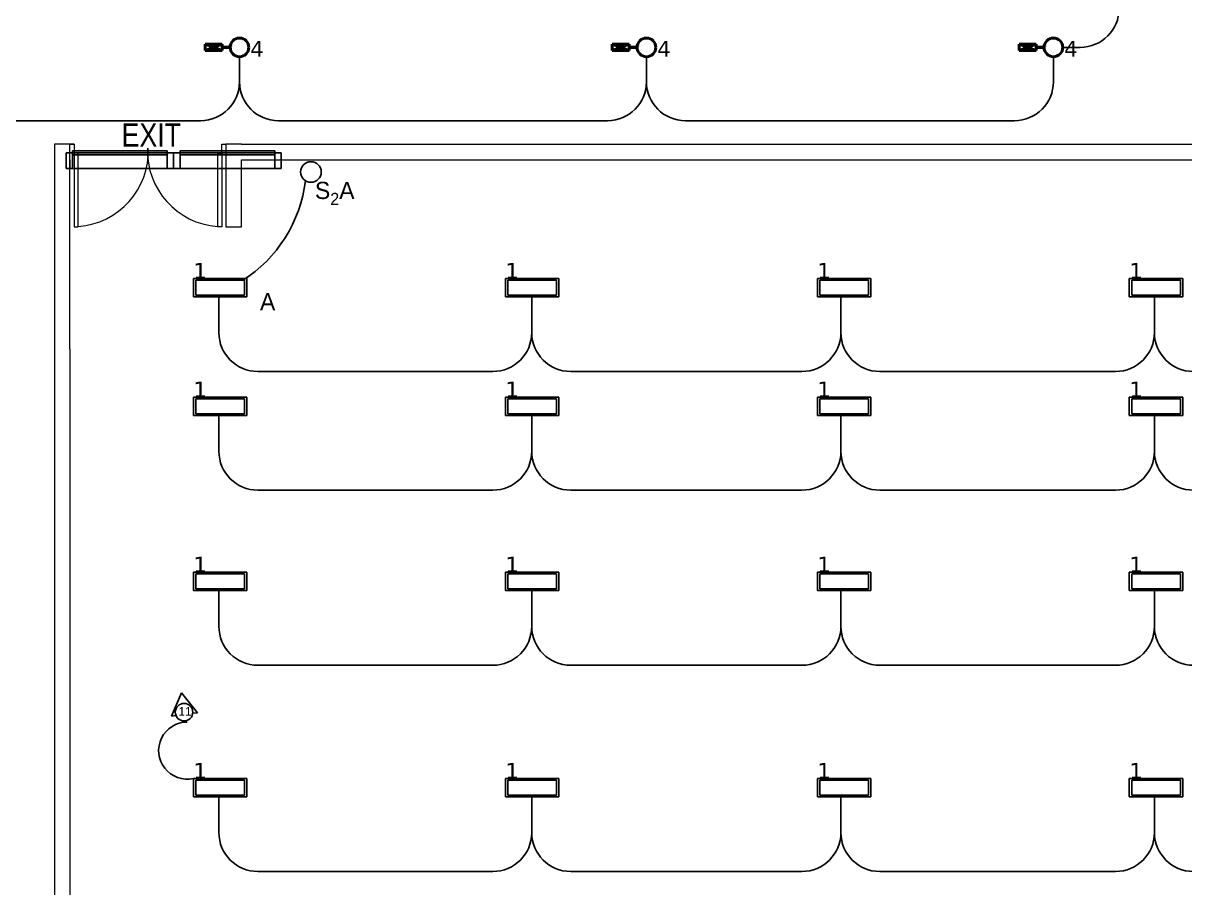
# Model space of a CAD drawing. Header units: inches. Extents: x -2 to 2474, y 1 to 287.
# Drawn here: x 102.44 to 128, y 170.44 to 189.47 of the extents above; entities that cross this region are included whole.
import ezdxf

# ---------------------------------------------------------------- set-up
doc = ezdxf.new("R2010")
doc.units = ezdxf.units.IN
doc.header["$MEASUREMENT"] = 0
for name, color, linetype in [('0.25', 4, 'Continuous'), ('PDF_0', 7, 'Continuous'), ('PDF_Text', 7, 'Continuous')]:
    doc.layers.add(name, color=color, linetype=linetype)
doc.layers.add('BORDER', color=30, linetype='Continuous', lineweight=50)
for name, color, linetype, true_color in [('DLX_APERT', 7, 'Continuous', 0x969696), ('DLX_CALC', 3, 'Continuous', 0x00ff00), ('DLX_LUM', 7, 'Continuous', 0xffd400), ('DLX_LUMKEY_IDX', 7, 'Continuous', 0x969696)]:
    doc.layers.add(name, color=color, linetype=linetype, true_color=true_color)
doc.styles.add('PDF Arial Narrow', font='ARIALN.TTF')
doc.styles.add('TableTextStyle', font='')
doc.styles.get('TableTextStyle').set_extended_font_data('VERDANA.TTF')

# ---------------------------------------------------------------- blocks, each defined once
blk = doc.blocks.new('circuit')
at = {"color": 0, "lineweight": -2}
for p, q in [((39.528, 74.559), (39.228, 74.059)), ((39.828, 74.059), (39.528, 74.559)), ((39.228, 74.059), (39.334, 74.059)), ((39.721, 74.059), (39.828, 74.059))]:
    blk.add_line(p, q, dxfattribs=at)
blk.add_circle((39.528, 74.109), 0.2, dxfattribs=at)

msp = doc.modelspace()

# ---------------------------------------------------------------- linework, layer by layer
at = {"lineweight": 5}
for p, q in [((103.12616, 186.80157), (103.12616, 155.58744)), ((103.55795, 186.80157), (103.12616, 186.80157)), ((106.8096, 186.80157), (106.89845, 186.80157)), ((106.89845, 186.80157), (106.89845, 184.98917)), ((107.24139, 186.80157), (106.89845, 186.80157)), ((107.24139, 186.80157), (129.73988, 186.80157)), ((103.4691, 182.30077), (103.4691, 186.60612)), ((107.24139, 184.98917), (107.24139, 186.45863)), ((107.24139, 186.45863), (129.73988, 186.45863)), ((106.89845, 184.98917), (107.24139, 184.98917)), ((103.4691, 182.30077), (103.4691, 155.58902))]:
    msp.add_line(p, q, dxfattribs=at)
at = {"color": 3, "transparency": 33554585}
msp.add_circle((108.77211, 186.19275), 0.22679, dxfattribs=at)
at = {"layer": '0.25'}
for p, q in [((125.70051, 188.9345), (125.31809, 188.9345)), ((107.19923, 188.17941), (107.19923, 188.72941)), ((107.19923, 188.72941), (107.19923, 188.17941)), ((116.15612, 188.17941), (116.15612, 188.72941)), ((116.15612, 188.72941), (116.15612, 188.17941)), ((125.11301, 188.72941), (125.11301, 188.17941)), ((106.34188, 187.32205), (100.30198, 187.32205)), ((115.29876, 187.32205), (108.05659, 187.32205)), ((124.25565, 187.32205), (117.01348, 187.32205)), ((106.74645, 182.66089), (106.74645, 183.44692)), ((113.63142, 183.44692), (113.63142, 182.66089)), ((113.63142, 183.44692), (113.63142, 182.66089)), ((120.43506, 182.66089), (120.43506, 183.44692)), ((120.43506, 183.44692), (120.43506, 182.66089)), ((127.3362, 182.66089), (127.3362, 183.44692)), ((127.3362, 183.44692), (127.3362, 182.66089)), ((112.77406, 181.80353), (107.60381, 181.80353)), ((119.57771, 181.80353), (114.48878, 181.80353)), ((126.47884, 181.80353), (121.29242, 181.80353)), ((106.74645, 180.05048), (106.74645, 180.8365)), ((113.63142, 180.8365), (113.63142, 180.05048)), ((113.63142, 180.8365), (113.63142, 180.05048)), ((120.43506, 180.05048), (120.43506, 180.8365)), ((120.43506, 180.8365), (120.43506, 180.05048)), ((127.3362, 180.05048), (127.3362, 180.8365)), ((127.3362, 180.8365), (127.3362, 180.05048)), ((112.77406, 179.19312), (107.60381, 179.19312)), ((119.57771, 179.19312), (114.48878, 179.19312)), ((126.47884, 179.19312), (121.29242, 179.19312)), ((106.74645, 176.19701), (106.74645, 176.98304)), ((113.63142, 176.98304), (113.63142, 176.19701)), ((113.63142, 176.98304), (113.63142, 176.19701)), ((120.43506, 176.19701), (120.43506, 176.98304)), ((120.43506, 176.98304), (120.43506, 176.19701)), ((127.3362, 176.19701), (127.3362, 176.98304)), ((127.3362, 176.98304), (127.3362, 176.19701)), ((112.77406, 175.33965), (107.60381, 175.33965)), ((119.57771, 175.33965), (114.48878, 175.33965)), ((126.47884, 175.33965), (121.29242, 175.33965)), ((106.74645, 171.65986), (106.74645, 172.44589)), ((113.63142, 172.44589), (113.63142, 171.65986)), ((113.63142, 172.44589), (113.63142, 171.65986)), ((120.43506, 171.65986), (120.43506, 172.44589)), ((120.43506, 172.44589), (120.43506, 171.65986)), ((127.3362, 171.65986), (127.3362, 172.44589)), ((127.3362, 172.44589), (127.3362, 171.65986)), ((112.77406, 170.80251), (107.60381, 170.80251)), ((119.57771, 170.80251), (114.48878, 170.80251)), ((126.47884, 170.80251), (121.29242, 170.80251))]:
    msp.add_line(p, q, dxfattribs=at)
for centre, start, end in [((125.70051, 189.79185), 270, 0), ((106.34188, 188.17941), 270, 0), ((108.05659, 188.17941), 180, 270), ((115.29876, 188.17941), 270, 0), ((117.01348, 188.17941), 180, 270), ((124.25565, 188.17941), 270, 0), ((107.60381, 182.66089), 180, 270), ((112.77406, 182.66089), 270, 0), ((114.48878, 182.66089), 180, 270), ((119.57771, 182.66089), 270, 0), ((121.29242, 182.66089), 180, 270), ((126.47884, 182.66089), 270, 0), ((128.19355, 182.66089), 180, 270), ((107.60381, 180.05048), 180, 270), ((112.77406, 180.05048), 270, 0), ((114.48878, 180.05048), 180, 270), ((119.57771, 180.05048), 270, 0), ((121.29242, 180.05048), 180, 270), ((126.47884, 180.05048), 270, 0), ((128.19355, 180.05048), 180, 270), ((107.60381, 176.19701), 180, 270), ((112.77406, 176.19701), 270, 0), ((114.48878, 176.19701), 180, 270), ((119.57771, 176.19701), 270, 0), ((121.29242, 176.19701), 180, 270), ((126.47884, 176.19701), 270, 0), ((128.19355, 176.19701), 180, 270), ((107.60381, 171.65986), 180, 270), ((112.77406, 171.65986), 270, 0), ((114.48878, 171.65986), 180, 270), ((119.57771, 171.65986), 270, 0), ((121.29242, 171.65986), 180, 270), ((126.47884, 171.65986), 270, 0), ((128.19355, 171.65986), 180, 270)]:
    msp.add_arc(centre, 0.85736, start, end, dxfattribs=at)
at = {"layer": 'BORDER', "color": 2}
for p, q in [((106.4432, 188.86438), (106.4432, 189.00462)), ((106.4432, 189.00462), (106.82141, 189.00462)), ((106.82075, 188.86438), (106.4432, 189.00462)), ((106.4432, 188.86438), (106.82141, 189.00462)), ((106.82125, 188.93166), (106.82075, 188.86438)), ((106.82141, 189.00462), (106.82122, 188.93759)), ((106.82122, 188.93759), (106.96458, 188.93734)), ((106.96456, 188.93166), (106.82125, 188.93166)), ((106.96456, 188.91087), (106.96455, 188.95812)), ((106.96455, 188.95812), (106.97588, 188.95812)), ((106.97588, 188.95812), (106.97588, 188.9534)), ((106.97588, 188.9534), (106.99502, 188.9534)), ((106.99502, 188.9156), (106.97588, 188.9156)), ((106.97588, 188.9156), (106.97588, 188.91087)), ((107.0118, 188.96945), (107.0118, 188.95813)), ((115.40008, 188.86438), (115.40008, 189.00462)), ((115.40008, 189.00462), (115.77829, 189.00462)), ((115.77764, 188.86438), (115.40008, 189.00462)), ((115.40008, 188.86438), (115.77829, 189.00462)), ((115.77814, 188.93166), (115.77764, 188.86438)), ((115.77829, 189.00462), (115.7781, 188.93759)), ((115.7781, 188.93759), (115.92147, 188.93734)), ((115.92144, 188.93166), (115.77814, 188.93166)), ((115.92144, 188.91087), (115.92144, 188.95812)), ((115.92144, 188.95812), (115.93276, 188.95812)), ((115.93276, 188.95812), (115.93276, 188.9534)), ((115.93276, 188.9534), (115.95191, 188.9534)), ((115.95191, 188.9156), (115.93276, 188.9156)), ((115.93276, 188.9156), (115.93276, 188.91087)), ((115.96869, 188.96945), (115.96869, 188.95813)), ((124.35697, 188.86438), (124.35697, 189.00462)), ((124.35697, 189.00462), (124.73518, 189.00462)), ((124.73453, 188.86438), (124.35697, 189.00462)), ((124.35697, 188.86438), (124.73518, 189.00462)), ((124.73503, 188.93166), (124.73453, 188.86438)), ((124.73518, 189.00462), (124.73499, 188.93759)), ((124.73499, 188.93759), (124.87836, 188.93734)), ((124.87833, 188.93166), (124.73503, 188.93166)), ((124.87834, 188.91087), (124.87833, 188.95812)), ((124.87833, 188.95812), (124.88966, 188.95812)), ((124.88966, 188.95812), (124.88966, 188.9534)), ((124.88966, 188.9534), (124.9088, 188.9534)), ((124.9088, 188.9156), (124.88966, 188.9156)), ((124.88966, 188.9156), (124.88966, 188.91087)), ((124.92558, 188.96945), (124.92558, 188.95813)), ((106.82075, 188.86438), (106.4432, 188.86438)), ((115.77764, 188.86438), (115.40008, 188.86438)), ((124.73453, 188.86438), (124.35697, 188.86438))]:
    msp.add_line(p, q, dxfattribs=at)
for centre in [(107.19923, 188.9345), (116.15612, 188.9345), (125.11301, 188.9345)]:
    msp.add_circle(centre, 0.20508, dxfattribs=at)
at = {"layer": 'Defpoints'}
msp.add_arc((106.04847, 173.46339), 0.62815, 89.934795, 282.603556, dxfattribs=at)
at = {"layer": 'DLX_APERT'}
for points in [[(103.52683, 186.65618, 0), (105.60852, 186.65618, 0)], [(103.52683, 186.61365, 0), (103.52683, 186.65618, 0)], [(105.60852, 186.65618, 0), (103.52683, 186.65618, 0)], [(103.52683, 186.65618, 0), (103.52683, 186.65618, 0)], [(103.52683, 186.65618, 0), (105.60852, 186.65618, 0)], [(103.52683, 186.61365, 0), (103.52683, 186.65618, 0)], [(103.52683, 186.65618, 0), (103.52683, 186.65618, 0)], [(103.52683, 186.65618, 0), (103.52683, 186.61365, 0)], [(105.60852, 186.65618, 0), (103.52683, 186.65618, 0)], [(103.52683, 186.65618, 0), (103.52683, 186.61365, 0)], [(105.60852, 186.65618, 0), (105.60852, 186.61365, 0)], [(105.60852, 186.65618, 0), (105.60852, 186.65618, 0)], [(105.60852, 186.61365, 0), (105.60852, 186.65618, 0)], [(105.60852, 186.65618, 0), (105.60852, 186.65618, 0)], [(105.60852, 186.65618, 0), (105.60852, 186.61365, 0)], [(105.60852, 186.61365, 0), (105.60852, 186.65618, 0)], [(105.89204, 186.65618, 0), (107.97373, 186.65618, 0)], [(105.89204, 186.61365, 0), (105.89204, 186.65618, 0)], [(107.97373, 186.65618, 0), (105.89204, 186.65618, 0)], [(105.89204, 186.65618, 0), (105.89204, 186.65618, 0)], [(105.89204, 186.65618, 0), (107.97373, 186.65618, 0)], [(105.89204, 186.61365, 0), (105.89204, 186.65618, 0)], [(105.89204, 186.65618, 0), (105.89204, 186.65618, 0)], [(105.89204, 186.65618, 0), (105.89204, 186.61365, 0)], [(107.97373, 186.65618, 0), (105.89204, 186.65618, 0)], [(105.89204, 186.65618, 0), (105.89204, 186.61365, 0)], [(107.97373, 186.65618, 0), (107.97373, 186.61365, 0)], [(107.97373, 186.65618, 0), (107.97373, 186.65618, 0)], [(107.97373, 186.61365, 0), (107.97373, 186.65618, 0)], [(107.97373, 186.65618, 0), (107.97373, 186.65618, 0)], [(107.97373, 186.65618, 0), (107.97373, 186.61365, 0)], [(107.97373, 186.61365, 0), (107.97373, 186.65618, 0)], [(105.75028, 186.61365, 0), (103.38507, 186.61365, 0)], [(103.38507, 186.61365, 0), (103.38507, 186.27068, 0)], [(103.38507, 186.61365, 0), (103.38507, 186.61365, 0)], [(103.38507, 186.61365, 0), (103.38507, 186.27068, 0)], [(103.38507, 186.27068, 0), (103.38507, 186.61365, 0)], [(103.38507, 186.27068, 0), (103.38507, 186.61365, 0)], [(103.38507, 186.61365, 0), (103.52683, 186.61365, 0)], [(103.52683, 186.61365, 0), (103.38507, 186.61365, 0)], [(103.38507, 186.61365, 0), (103.38507, 186.61365, 0)], [(103.38507, 186.61365, 0), (105.75028, 186.61365, 0)], [(103.52683, 186.61365, 0), (103.52683, 186.57112, 0)], [(105.60852, 186.61365, 0), (103.52683, 186.61365, 0)], [(103.52683, 186.61365, 0), (103.52683, 186.61365, 0)], [(103.52683, 186.57112, 0), (103.52683, 186.61365, 0)], [(103.52683, 186.61365, 0), (105.60852, 186.61365, 0)], [(103.52683, 186.57112, 0), (103.52683, 186.61365, 0)], [(103.52683, 186.61365, 0), (103.52683, 186.61365, 0)], [(103.52683, 186.61365, 0), (103.52683, 186.57112, 0)], [(103.52683, 186.57112, 0), (103.52683, 186.61365, 0)], [(103.52683, 186.61365, 0), (103.52683, 186.61365, 0)], [(103.52683, 186.61365, 0), (105.60852, 186.61365, 0)], [(105.60852, 186.61365, 0), (103.52683, 186.61365, 0)], [(103.52683, 186.61365, 0), (103.52683, 186.57112, 0)], [(103.52683, 186.61365, 0), (103.52683, 186.61365, 0)], [(103.52683, 186.61365, 0), (103.52683, 186.57112, 0)], [(103.52683, 186.57112, 0), (103.52683, 186.61365, 0)], [(103.52683, 186.57112, 0), (103.52683, 186.27068, 0)], [(103.52683, 186.57112, 0), (105.60852, 186.57112, 0)], [(103.52683, 186.27068, 0), (103.52683, 186.57112, 0)], [(103.52683, 186.57112, 0), (103.52683, 186.57112, 0)], [(103.52683, 186.57112, 0), (103.52683, 186.27068, 0)], [(103.52683, 186.27068, 0), (103.52683, 186.57112, 0)], [(105.60852, 186.57112, 0), (103.52683, 186.57112, 0)], [(103.52683, 186.57112, 0), (103.52683, 186.57112, 0)], [(105.60852, 186.57112, 0), (103.52683, 186.57112, 0)], [(103.52683, 186.57112, 0), (103.52683, 186.57112, 0)], [(103.52683, 186.57112, 0), (105.60852, 186.57112, 0)], [(105.60852, 186.57112, 0), (103.52683, 186.57112, 0)], [(103.52683, 186.57112, 0), (105.60852, 186.57112, 0)], [(103.52683, 186.57112, 0), (103.52683, 186.57112, 0)], [(105.60852, 186.57112, 0), (105.60852, 186.61365, 0)], [(105.60852, 186.61365, 0), (105.75028, 186.61365, 0)], [(105.60852, 186.61365, 0), (105.60852, 186.61365, 0)], [(105.75028, 186.61365, 0), (105.60852, 186.61365, 0)], [(105.60852, 186.61365, 0), (105.60852, 186.57112, 0)], [(105.60852, 186.57112, 0), (105.60852, 186.61365, 0)], [(105.60852, 186.61365, 0), (105.60852, 186.61365, 0)], [(105.60852, 186.61365, 0), (105.60852, 186.57112, 0)], [(105.60852, 186.61365, 0), (105.60852, 186.57112, 0)], [(105.60852, 186.61365, 0), (105.60852, 186.61365, 0)], [(105.60852, 186.61365, 0), (105.60852, 186.61365, 0)], [(105.60852, 186.61365, 0), (105.60852, 186.57112, 0)], [(105.60852, 186.57112, 0), (105.60852, 186.61365, 0)], [(105.60852, 186.57112, 0), (105.60852, 186.61365, 0)], [(105.60852, 186.27068, 0), (105.60852, 186.57112, 0)], [(105.60852, 186.57112, 0), (105.60852, 186.27068, 0)], [(105.60852, 186.57112, 0), (105.60852, 186.57112, 0)], [(105.60852, 186.57112, 0), (105.60852, 186.27068, 0)], [(105.60852, 186.27068, 0), (105.60852, 186.57112, 0)], [(105.60852, 186.57112, 0), (105.60852, 186.57112, 0)], [(105.60852, 186.57112, 0), (105.60852, 186.57112, 0)], [(105.60852, 186.57112, 0), (105.60852, 186.57112, 0)], [(108.11549, 186.61365, 0), (105.75028, 186.61365, 0)], [(105.75028, 186.61365, 0), (105.75028, 186.27068, 0)], [(105.75028, 186.61365, 0), (105.75028, 186.61365, 0)], [(105.75028, 186.61365, 0), (105.75028, 186.27068, 0)], [(105.75028, 186.27068, 0), (105.75028, 186.61365, 0)], [(105.75028, 186.27068, 0), (105.75028, 186.61365, 0)], [(105.75028, 186.61365, 0), (105.89204, 186.61365, 0)], [(105.89204, 186.61365, 0), (105.75028, 186.61365, 0)], [(105.75028, 186.61365, 0), (105.75028, 186.61365, 0)], [(105.75028, 186.61365, 0), (108.11549, 186.61365, 0)], [(105.75028, 186.27068, 0), (105.75028, 186.61365, 0)], [(105.75028, 186.61365, 0), (105.75028, 186.61365, 0)], [(105.75028, 186.61365, 0), (105.75028, 186.27068, 0)], [(105.75028, 186.27068, 0), (105.75028, 186.61365, 0)], [(105.75028, 186.61365, 0), (105.75028, 186.27068, 0)], [(105.75028, 186.61365, 0), (105.75028, 186.61365, 0)], [(105.89204, 186.61365, 0), (105.89204, 186.57112, 0)], [(107.97373, 186.61365, 0), (105.89204, 186.61365, 0)], [(105.89204, 186.61365, 0), (105.89204, 186.61365, 0)], [(105.89204, 186.57112, 0), (105.89204, 186.61365, 0)], [(105.89204, 186.61365, 0), (107.97373, 186.61365, 0)], [(105.89204, 186.57112, 0), (105.89204, 186.61365, 0)], [(105.89204, 186.61365, 0), (105.89204, 186.61365, 0)], [(105.89204, 186.61365, 0), (105.89204, 186.57112, 0)], [(105.89204, 186.57112, 0), (105.89204, 186.61365, 0)], [(105.89204, 186.61365, 0), (105.89204, 186.61365, 0)], [(105.89204, 186.61365, 0), (107.97373, 186.61365, 0)], [(107.97373, 186.61365, 0), (105.89204, 186.61365, 0)], [(105.89204, 186.61365, 0), (105.89204, 186.57112, 0)], [(105.89204, 186.61365, 0), (105.89204, 186.61365, 0)], [(105.89204, 186.61365, 0), (105.89204, 186.57112, 0)], [(105.89204, 186.57112, 0), (105.89204, 186.61365, 0)], [(105.89204, 186.57112, 0), (105.89204, 186.27068, 0)], [(105.89204, 186.57112, 0), (107.97373, 186.57112, 0)], [(105.89204, 186.27068, 0), (105.89204, 186.57112, 0)], [(105.89204, 186.57112, 0), (105.89204, 186.57112, 0)], [(105.89204, 186.57112, 0), (105.89204, 186.27068, 0)], [(105.89204, 186.27068, 0), (105.89204, 186.57112, 0)], [(107.97373, 186.57112, 0), (105.89204, 186.57112, 0)], [(105.89204, 186.57112, 0), (105.89204, 186.57112, 0)], [(107.97373, 186.57112, 0), (105.89204, 186.57112, 0)], [(105.89204, 186.57112, 0), (105.89204, 186.57112, 0)], [(105.89204, 186.57112, 0), (107.97373, 186.57112, 0)], [(107.97373, 186.57112, 0), (105.89204, 186.57112, 0)], [(105.89204, 186.57112, 0), (107.97373, 186.57112, 0)], [(105.89204, 186.57112, 0), (105.89204, 186.57112, 0)], [(107.97373, 186.57112, 0), (107.97373, 186.61365, 0)], [(107.97373, 186.61365, 0), (108.11549, 186.61365, 0)], [(107.97373, 186.61365, 0), (107.97373, 186.61365, 0)], [(108.11549, 186.61365, 0), (107.97373, 186.61365, 0)], [(107.97373, 186.61365, 0), (107.97373, 186.57112, 0)], [(107.97373, 186.57112, 0), (107.97373, 186.61365, 0)], [(107.97373, 186.61365, 0), (107.97373, 186.61365, 0)], [(107.97373, 186.61365, 0), (107.97373, 186.57112, 0)], [(107.97373, 186.61365, 0), (107.97373, 186.57112, 0)], [(107.97373, 186.61365, 0), (107.97373, 186.61365, 0)], [(107.97373, 186.61365, 0), (107.97373, 186.61365, 0)], [(107.97373, 186.61365, 0), (107.97373, 186.57112, 0)], [(107.97373, 186.57112, 0), (107.97373, 186.61365, 0)], [(107.97373, 186.57112, 0), (107.97373, 186.61365, 0)], [(107.97373, 186.27068, 0), (107.97373, 186.57112, 0)], [(107.97373, 186.57112, 0), (107.97373, 186.27068, 0)], [(107.97373, 186.57112, 0), (107.97373, 186.57112, 0)], [(107.97373, 186.57112, 0), (107.97373, 186.27068, 0)], [(107.97373, 186.27068, 0), (107.97373, 186.57112, 0)], [(107.97373, 186.57112, 0), (107.97373, 186.57112, 0)], [(107.97373, 186.57112, 0), (107.97373, 186.57112, 0)], [(107.97373, 186.57112, 0), (107.97373, 186.57112, 0)], [(108.11549, 186.27068, 0), (108.11549, 186.61365, 0)], [(108.11549, 186.61365, 0), (108.11549, 186.61365, 0)], [(108.11549, 186.61365, 0), (108.11549, 186.27068, 0)], [(108.11549, 186.27068, 0), (108.11549, 186.61365, 0)], [(108.11549, 186.61365, 0), (108.11549, 186.27068, 0)], [(108.11549, 186.61365, 0), (108.11549, 186.61365, 0)], [(103.38507, 186.27068, 0), (105.75028, 186.27068, 0)], [(103.38507, 186.27068, 0), (103.38507, 186.27068, 0)], [(103.52683, 186.27068, 0), (103.38507, 186.27068, 0)], [(105.75028, 186.27068, 0), (103.38507, 186.27068, 0)], [(103.38507, 186.27068, 0), (103.38507, 186.27068, 0)], [(103.38507, 186.27068, 0), (103.52683, 186.27068, 0)], [(103.52683, 186.27068, 0), (103.52683, 186.27068, 0)], [(103.52683, 186.27068, 0), (105.60852, 186.27068, 0)], [(105.60852, 186.27068, 0), (103.52683, 186.27068, 0)], [(103.52683, 186.27068, 0), (103.52683, 186.27068, 0)], [(105.75028, 186.27068, 0), (105.60852, 186.27068, 0)], [(105.60852, 186.27068, 0), (105.60852, 186.27068, 0)], [(105.60852, 186.27068, 0), (105.75028, 186.27068, 0)], [(105.60852, 186.27068, 0), (105.60852, 186.27068, 0)], [(105.75028, 186.27068, 0), (108.11549, 186.27068, 0)], [(105.75028, 186.27068, 0), (105.75028, 186.27068, 0)], [(105.89204, 186.27068, 0), (105.75028, 186.27068, 0)], [(108.11549, 186.27068, 0), (105.75028, 186.27068, 0)], [(105.75028, 186.27068, 0), (105.75028, 186.27068, 0)], [(105.75028, 186.27068, 0), (105.89204, 186.27068, 0)], [(105.75028, 186.27068, 0), (105.75028, 186.27068, 0)], [(105.75028, 186.27068, 0), (105.75028, 186.27068, 0)], [(105.89204, 186.27068, 0), (105.89204, 186.27068, 0)], [(105.89204, 186.27068, 0), (107.97373, 186.27068, 0)], [(107.97373, 186.27068, 0), (105.89204, 186.27068, 0)], [(105.89204, 186.27068, 0), (105.89204, 186.27068, 0)], [(108.11549, 186.27068, 0), (107.97373, 186.27068, 0)], [(107.97373, 186.27068, 0), (107.97373, 186.27068, 0)], [(107.97373, 186.27068, 0), (108.11549, 186.27068, 0)], [(107.97373, 186.27068, 0), (107.97373, 186.27068, 0)], [(108.11549, 186.27068, 0), (108.11549, 186.27068, 0)], [(108.11549, 186.27068, 0), (108.11549, 186.27068, 0)]]:
    msp.add_polyline3d(points, dxfattribs=at)
at = {"layer": 'DLX_CALC', "transparency": 33554585}
msp.add_arc((105.62624, 186.37085), 3.04739, 302.587334, 353.027789, dxfattribs=at)
at = {"layer": 'DLX_LUM'}
for points in [[(107.36116, 183.8514, 0), (106.18553, 183.8514, 0)], [(106.18553, 183.8514, 0), (106.18553, 183.8514, 0)], [(106.18553, 183.8514, 0), (107.36116, 183.8514, 0)], [(106.18553, 183.8514, 0), (106.18553, 183.44692, 0)], [(106.18553, 183.44692, 0), (106.18553, 183.8514, 0)], [(106.18553, 183.8514, 0), (106.18553, 183.8514, 0)], [(106.18553, 183.44692, 0), (106.18553, 183.8514, 0)], [(106.18553, 183.8514, 0), (107.36116, 183.8514, 0)], [(106.18553, 183.8514, 0), (106.18553, 183.44692, 0)], [(107.36116, 183.8514, 0), (106.18553, 183.8514, 0)], [(107.30824, 183.81548, 0), (106.23845, 183.81548, 0)], [(106.23845, 183.81548, 0), (106.23845, 183.48283, 0)], [(106.23845, 183.81548, 0), (107.30824, 183.81548, 0)], [(106.23845, 183.48283, 0), (106.23845, 183.81548, 0)], [(107.30824, 183.48283, 0), (107.30824, 183.81548, 0)], [(107.30824, 183.81548, 0), (107.30824, 183.48283, 0)], [(107.36116, 183.8514, 0), (107.36116, 183.8514, 0)], [(107.36116, 183.44692, 0), (107.36116, 183.8514, 0)], [(107.36116, 183.8514, 0), (107.36116, 183.8514, 0)], [(107.36116, 183.8514, 0), (107.36116, 183.44692, 0)], [(107.36116, 183.8514, 0), (107.36116, 183.44692, 0)], [(107.36116, 183.44692, 0), (107.36116, 183.8514, 0)], [(114.22708, 183.8514, 0), (113.05145, 183.8514, 0)], [(113.05145, 183.8514, 0), (113.05145, 183.8514, 0)], [(113.05145, 183.8514, 0), (114.22708, 183.8514, 0)], [(113.05145, 183.8514, 0), (113.05145, 183.44692, 0)], [(113.05145, 183.44692, 0), (113.05145, 183.8514, 0)], [(113.05145, 183.8514, 0), (113.05145, 183.8514, 0)], [(113.05145, 183.44692, 0), (113.05145, 183.8514, 0)], [(113.05145, 183.8514, 0), (114.22708, 183.8514, 0)], [(113.05145, 183.8514, 0), (113.05145, 183.44692, 0)], [(114.22708, 183.8514, 0), (113.05145, 183.8514, 0)], [(114.17416, 183.81548, 0), (113.10437, 183.81548, 0)], [(113.10437, 183.81548, 0), (113.10437, 183.48283, 0)], [(113.10437, 183.81548, 0), (114.17416, 183.81548, 0)], [(113.10437, 183.48283, 0), (113.10437, 183.81548, 0)], [(114.17416, 183.48283, 0), (114.17416, 183.81548, 0)], [(114.17416, 183.81548, 0), (114.17416, 183.48283, 0)], [(114.22708, 183.8514, 0), (114.22708, 183.8514, 0)], [(114.22708, 183.44692, 0), (114.22708, 183.8514, 0)], [(114.22708, 183.8514, 0), (114.22708, 183.8514, 0)], [(114.22708, 183.8514, 0), (114.22708, 183.44692, 0)], [(114.22708, 183.8514, 0), (114.22708, 183.44692, 0)], [(114.22708, 183.44692, 0), (114.22708, 183.8514, 0)], [(121.093, 183.8514, 0), (119.91736, 183.8514, 0)], [(119.91736, 183.8514, 0), (119.91736, 183.8514, 0)], [(119.91736, 183.8514, 0), (121.093, 183.8514, 0)], [(119.91736, 183.8514, 0), (119.91736, 183.44692, 0)], [(119.91736, 183.44692, 0), (119.91736, 183.8514, 0)], [(119.91736, 183.8514, 0), (119.91736, 183.8514, 0)], [(119.91736, 183.44692, 0), (119.91736, 183.8514, 0)], [(119.91736, 183.8514, 0), (121.093, 183.8514, 0)], [(119.91736, 183.8514, 0), (119.91736, 183.44692, 0)], [(121.093, 183.8514, 0), (119.91736, 183.8514, 0)], [(121.04007, 183.81548, 0), (119.97028, 183.81548, 0)], [(119.97028, 183.81548, 0), (119.97028, 183.48283, 0)], [(119.97028, 183.81548, 0), (121.04007, 183.81548, 0)], [(119.97028, 183.48283, 0), (119.97028, 183.81548, 0)], [(121.04007, 183.48283, 0), (121.04007, 183.81548, 0)], [(121.04007, 183.81548, 0), (121.04007, 183.48283, 0)], [(121.093, 183.8514, 0), (121.093, 183.8514, 0)], [(121.093, 183.44692, 0), (121.093, 183.8514, 0)], [(121.093, 183.8514, 0), (121.093, 183.8514, 0)], [(121.093, 183.8514, 0), (121.093, 183.44692, 0)], [(121.093, 183.8514, 0), (121.093, 183.44692, 0)], [(121.093, 183.44692, 0), (121.093, 183.8514, 0)], [(127.95891, 183.8514, 0), (126.78328, 183.8514, 0)], [(126.78328, 183.8514, 0), (126.78328, 183.8514, 0)], [(126.78328, 183.8514, 0), (127.95891, 183.8514, 0)], [(126.78328, 183.8514, 0), (126.78328, 183.44692, 0)], [(126.78328, 183.44692, 0), (126.78328, 183.8514, 0)], [(126.78328, 183.8514, 0), (126.78328, 183.8514, 0)], [(126.78328, 183.44692, 0), (126.78328, 183.8514, 0)], [(126.78328, 183.8514, 0), (127.95891, 183.8514, 0)], [(126.78328, 183.8514, 0), (126.78328, 183.44692, 0)], [(127.95891, 183.8514, 0), (126.78328, 183.8514, 0)], [(127.90599, 183.81548, 0), (126.8362, 183.81548, 0)], [(126.8362, 183.81548, 0), (126.8362, 183.48283, 0)], [(126.8362, 183.81548, 0), (127.90599, 183.81548, 0)], [(126.8362, 183.48283, 0), (126.8362, 183.81548, 0)], [(127.90599, 183.48283, 0), (127.90599, 183.81548, 0)], [(127.90599, 183.81548, 0), (127.90599, 183.48283, 0)], [(127.95891, 183.8514, 0), (127.95891, 183.8514, 0)], [(127.95891, 183.44692, 0), (127.95891, 183.8514, 0)], [(127.95891, 183.8514, 0), (127.95891, 183.8514, 0)], [(127.95891, 183.8514, 0), (127.95891, 183.44692, 0)], [(127.95891, 183.8514, 0), (127.95891, 183.44692, 0)], [(127.95891, 183.44692, 0), (127.95891, 183.8514, 0)], [(106.18553, 183.44692, 0), (106.18553, 183.44692, 0)], [(106.18553, 183.44692, 0), (107.36116, 183.44692, 0)], [(107.36116, 183.44692, 0), (106.18553, 183.44692, 0)], [(106.18553, 183.44692, 0), (106.18553, 183.44692, 0)], [(107.36116, 183.44692, 0), (106.18553, 183.44692, 0)], [(106.18553, 183.44692, 0), (107.36116, 183.44692, 0)], [(106.23845, 183.48283, 0), (107.30824, 183.48283, 0)], [(107.30824, 183.48283, 0), (106.23845, 183.48283, 0)], [(107.36116, 183.44692, 0), (107.36116, 183.44692, 0)], [(107.36116, 183.44692, 0), (107.36116, 183.44692, 0)], [(113.05145, 183.44692, 0), (113.05145, 183.44692, 0)], [(113.05145, 183.44692, 0), (114.22708, 183.44692, 0)], [(114.22708, 183.44692, 0), (113.05145, 183.44692, 0)], [(113.05145, 183.44692, 0), (113.05145, 183.44692, 0)], [(114.22708, 183.44692, 0), (113.05145, 183.44692, 0)], [(113.05145, 183.44692, 0), (114.22708, 183.44692, 0)], [(113.10437, 183.48283, 0), (114.17416, 183.48283, 0)], [(114.17416, 183.48283, 0), (113.10437, 183.48283, 0)], [(114.22708, 183.44692, 0), (114.22708, 183.44692, 0)], [(114.22708, 183.44692, 0), (114.22708, 183.44692, 0)], [(119.91736, 183.44692, 0), (119.91736, 183.44692, 0)], [(119.91736, 183.44692, 0), (121.093, 183.44692, 0)], [(121.093, 183.44692, 0), (119.91736, 183.44692, 0)], [(119.91736, 183.44692, 0), (119.91736, 183.44692, 0)], [(121.093, 183.44692, 0), (119.91736, 183.44692, 0)], [(119.91736, 183.44692, 0), (121.093, 183.44692, 0)], [(119.97028, 183.48283, 0), (121.04007, 183.48283, 0)], [(121.04007, 183.48283, 0), (119.97028, 183.48283, 0)], [(121.093, 183.44692, 0), (121.093, 183.44692, 0)], [(121.093, 183.44692, 0), (121.093, 183.44692, 0)], [(126.78328, 183.44692, 0), (126.78328, 183.44692, 0)], [(126.78328, 183.44692, 0), (127.95891, 183.44692, 0)], [(127.95891, 183.44692, 0), (126.78328, 183.44692, 0)], [(126.78328, 183.44692, 0), (126.78328, 183.44692, 0)], [(127.95891, 183.44692, 0), (126.78328, 183.44692, 0)], [(126.78328, 183.44692, 0), (127.95891, 183.44692, 0)], [(126.8362, 183.48283, 0), (127.90599, 183.48283, 0)], [(127.90599, 183.48283, 0), (126.8362, 183.48283, 0)], [(127.95891, 183.44692, 0), (127.95891, 183.44692, 0)], [(127.95891, 183.44692, 0), (127.95891, 183.44692, 0)], [(107.36116, 181.24098, 0), (106.18553, 181.24098, 0)], [(106.18553, 181.24098, 0), (106.18553, 181.24098, 0)], [(106.18553, 181.24098, 0), (107.36116, 181.24098, 0)], [(106.18553, 181.24098, 0), (106.18553, 180.8365, 0)], [(106.18553, 180.8365, 0), (106.18553, 181.24098, 0)], [(106.18553, 181.24098, 0), (106.18553, 181.24098, 0)], [(106.18553, 180.8365, 0), (106.18553, 181.24098, 0)], [(106.18553, 181.24098, 0), (107.36116, 181.24098, 0)], [(106.18553, 181.24098, 0), (106.18553, 180.8365, 0)], [(107.36116, 181.24098, 0), (106.18553, 181.24098, 0)], [(107.30824, 181.20507, 0), (106.23845, 181.20507, 0)], [(106.23845, 181.20507, 0), (106.23845, 180.87242, 0)], [(106.23845, 181.20507, 0), (107.30824, 181.20507, 0)], [(106.23845, 180.87242, 0), (106.23845, 181.20507, 0)], [(107.30824, 180.87242, 0), (107.30824, 181.20507, 0)], [(107.30824, 181.20507, 0), (107.30824, 180.87242, 0)], [(107.36116, 181.24098, 0), (107.36116, 181.24098, 0)], [(107.36116, 180.8365, 0), (107.36116, 181.24098, 0)], [(107.36116, 181.24098, 0), (107.36116, 181.24098, 0)], [(107.36116, 181.24098, 0), (107.36116, 180.8365, 0)], [(107.36116, 181.24098, 0), (107.36116, 180.8365, 0)], [(107.36116, 180.8365, 0), (107.36116, 181.24098, 0)], [(114.22708, 181.24098, 0), (113.05145, 181.24098, 0)], [(113.05145, 181.24098, 0), (113.05145, 181.24098, 0)], [(113.05145, 181.24098, 0), (114.22708, 181.24098, 0)], [(113.05145, 181.24098, 0), (113.05145, 180.8365, 0)], [(113.05145, 180.8365, 0), (113.05145, 181.24098, 0)], [(113.05145, 181.24098, 0), (113.05145, 181.24098, 0)], [(113.05145, 180.8365, 0), (113.05145, 181.24098, 0)], [(113.05145, 181.24098, 0), (114.22708, 181.24098, 0)], [(113.05145, 181.24098, 0), (113.05145, 180.8365, 0)], [(114.22708, 181.24098, 0), (113.05145, 181.24098, 0)], [(114.17416, 181.20507, 0), (113.10437, 181.20507, 0)], [(113.10437, 181.20507, 0), (113.10437, 180.87242, 0)], [(113.10437, 181.20507, 0), (114.17416, 181.20507, 0)], [(113.10437, 180.87242, 0), (113.10437, 181.20507, 0)], [(114.17416, 180.87242, 0), (114.17416, 181.20507, 0)], [(114.17416, 181.20507, 0), (114.17416, 180.87242, 0)], [(114.22708, 181.24098, 0), (114.22708, 181.24098, 0)], [(114.22708, 180.8365, 0), (114.22708, 181.24098, 0)], [(114.22708, 181.24098, 0), (114.22708, 181.24098, 0)], [(114.22708, 181.24098, 0), (114.22708, 180.8365, 0)], [(114.22708, 181.24098, 0), (114.22708, 180.8365, 0)], [(114.22708, 180.8365, 0), (114.22708, 181.24098, 0)], [(121.093, 181.24098, 0), (119.91736, 181.24098, 0)], [(119.91736, 181.24098, 0), (119.91736, 181.24098, 0)], [(119.91736, 181.24098, 0), (121.093, 181.24098, 0)], [(119.91736, 181.24098, 0), (119.91736, 180.8365, 0)], [(119.91736, 180.8365, 0), (119.91736, 181.24098, 0)], [(119.91736, 181.24098, 0), (119.91736, 181.24098, 0)], [(119.91736, 180.8365, 0), (119.91736, 181.24098, 0)], [(119.91736, 181.24098, 0), (121.093, 181.24098, 0)], [(119.91736, 181.24098, 0), (119.91736, 180.8365, 0)], [(121.093, 181.24098, 0), (119.91736, 181.24098, 0)], [(121.04007, 181.20507, 0), (119.97028, 181.20507, 0)], [(119.97028, 181.20507, 0), (119.97028, 180.87242, 0)], [(119.97028, 181.20507, 0), (121.04007, 181.20507, 0)], [(119.97028, 180.87242, 0), (119.97028, 181.20507, 0)], [(121.04007, 180.87242, 0), (121.04007, 181.20507, 0)], [(121.04007, 181.20507, 0), (121.04007, 180.87242, 0)], [(121.093, 181.24098, 0), (121.093, 181.24098, 0)], [(121.093, 180.8365, 0), (121.093, 181.24098, 0)], [(121.093, 181.24098, 0), (121.093, 181.24098, 0)], [(121.093, 181.24098, 0), (121.093, 180.8365, 0)], [(121.093, 181.24098, 0), (121.093, 180.8365, 0)], [(121.093, 180.8365, 0), (121.093, 181.24098, 0)], [(127.95891, 181.24098, 0), (126.78328, 181.24098, 0)], [(126.78328, 181.24098, 0), (126.78328, 181.24098, 0)], [(126.78328, 181.24098, 0), (127.95891, 181.24098, 0)], [(126.78328, 181.24098, 0), (126.78328, 180.8365, 0)], [(126.78328, 180.8365, 0), (126.78328, 181.24098, 0)], [(126.78328, 181.24098, 0), (126.78328, 181.24098, 0)], [(126.78328, 180.8365, 0), (126.78328, 181.24098, 0)], [(126.78328, 181.24098, 0), (127.95891, 181.24098, 0)], [(126.78328, 181.24098, 0), (126.78328, 180.8365, 0)], [(127.95891, 181.24098, 0), (126.78328, 181.24098, 0)], [(127.90599, 181.20507, 0), (126.8362, 181.20507, 0)], [(126.8362, 181.20507, 0), (126.8362, 180.87242, 0)], [(126.8362, 181.20507, 0), (127.90599, 181.20507, 0)], [(126.8362, 180.87242, 0), (126.8362, 181.20507, 0)], [(127.90599, 180.87242, 0), (127.90599, 181.20507, 0)], [(127.90599, 181.20507, 0), (127.90599, 180.87242, 0)], [(127.95891, 181.24098, 0), (127.95891, 181.24098, 0)], [(127.95891, 180.8365, 0), (127.95891, 181.24098, 0)], [(127.95891, 181.24098, 0), (127.95891, 181.24098, 0)], [(127.95891, 181.24098, 0), (127.95891, 180.8365, 0)], [(127.95891, 181.24098, 0), (127.95891, 180.8365, 0)], [(127.95891, 180.8365, 0), (127.95891, 181.24098, 0)], [(106.18553, 180.8365, 0), (106.18553, 180.8365, 0)], [(106.18553, 180.8365, 0), (107.36116, 180.8365, 0)], [(107.36116, 180.8365, 0), (106.18553, 180.8365, 0)], [(106.18553, 180.8365, 0), (106.18553, 180.8365, 0)], [(107.36116, 180.8365, 0), (106.18553, 180.8365, 0)], [(106.18553, 180.8365, 0), (107.36116, 180.8365, 0)], [(106.23845, 180.87242, 0), (107.30824, 180.87242, 0)], [(107.30824, 180.87242, 0), (106.23845, 180.87242, 0)], [(107.36116, 180.8365, 0), (107.36116, 180.8365, 0)], [(107.36116, 180.8365, 0), (107.36116, 180.8365, 0)], [(113.05145, 180.8365, 0), (113.05145, 180.8365, 0)], [(113.05145, 180.8365, 0), (114.22708, 180.8365, 0)], [(114.22708, 180.8365, 0), (113.05145, 180.8365, 0)], [(113.05145, 180.8365, 0), (113.05145, 180.8365, 0)], [(114.22708, 180.8365, 0), (113.05145, 180.8365, 0)], [(113.05145, 180.8365, 0), (114.22708, 180.8365, 0)], [(113.10437, 180.87242, 0), (114.17416, 180.87242, 0)], [(114.17416, 180.87242, 0), (113.10437, 180.87242, 0)], [(114.22708, 180.8365, 0), (114.22708, 180.8365, 0)], [(114.22708, 180.8365, 0), (114.22708, 180.8365, 0)], [(119.91736, 180.8365, 0), (119.91736, 180.8365, 0)], [(119.91736, 180.8365, 0), (121.093, 180.8365, 0)], [(121.093, 180.8365, 0), (119.91736, 180.8365, 0)], [(119.91736, 180.8365, 0), (119.91736, 180.8365, 0)], [(121.093, 180.8365, 0), (119.91736, 180.8365, 0)], [(119.91736, 180.8365, 0), (121.093, 180.8365, 0)], [(119.97028, 180.87242, 0), (121.04007, 180.87242, 0)], [(121.04007, 180.87242, 0), (119.97028, 180.87242, 0)], [(121.093, 180.8365, 0), (121.093, 180.8365, 0)], [(121.093, 180.8365, 0), (121.093, 180.8365, 0)], [(126.78328, 180.8365, 0), (126.78328, 180.8365, 0)], [(126.78328, 180.8365, 0), (127.95891, 180.8365, 0)], [(127.95891, 180.8365, 0), (126.78328, 180.8365, 0)], [(126.78328, 180.8365, 0), (126.78328, 180.8365, 0)], [(127.95891, 180.8365, 0), (126.78328, 180.8365, 0)], [(126.78328, 180.8365, 0), (127.95891, 180.8365, 0)], [(126.8362, 180.87242, 0), (127.90599, 180.87242, 0)], [(127.90599, 180.87242, 0), (126.8362, 180.87242, 0)], [(127.95891, 180.8365, 0), (127.95891, 180.8365, 0)], [(127.95891, 180.8365, 0), (127.95891, 180.8365, 0)], [(107.36116, 177.38751, 0), (106.18553, 177.38751, 0)], [(106.18553, 177.38751, 0), (106.18553, 177.38751, 0)], [(106.18553, 177.38751, 0), (107.36116, 177.38751, 0)], [(106.18553, 177.38751, 0), (106.18553, 176.98304, 0)], [(106.18553, 176.98304, 0), (106.18553, 177.38751, 0)], [(106.18553, 177.38751, 0), (106.18553, 177.38751, 0)], [(106.18553, 176.98304, 0), (106.18553, 177.38751, 0)], [(106.18553, 177.38751, 0), (107.36116, 177.38751, 0)], [(106.18553, 177.38751, 0), (106.18553, 176.98304, 0)], [(107.36116, 177.38751, 0), (106.18553, 177.38751, 0)], [(107.30824, 177.3516, 0), (106.23845, 177.3516, 0)], [(106.23845, 177.3516, 0), (106.23845, 177.01895, 0)], [(106.23845, 177.3516, 0), (107.30824, 177.3516, 0)], [(106.23845, 177.01895, 0), (106.23845, 177.3516, 0)], [(107.30824, 177.01895, 0), (107.30824, 177.3516, 0)], [(107.30824, 177.3516, 0), (107.30824, 177.01895, 0)], [(107.36116, 177.38751, 0), (107.36116, 177.38751, 0)], [(107.36116, 176.98304, 0), (107.36116, 177.38751, 0)], [(107.36116, 177.38751, 0), (107.36116, 177.38751, 0)], [(107.36116, 177.38751, 0), (107.36116, 176.98304, 0)], [(107.36116, 177.38751, 0), (107.36116, 176.98304, 0)], [(107.36116, 176.98304, 0), (107.36116, 177.38751, 0)], [(114.22708, 177.38751, 0), (113.05145, 177.38751, 0)], [(113.05145, 177.38751, 0), (113.05145, 177.38751, 0)], [(113.05145, 177.38751, 0), (114.22708, 177.38751, 0)], [(113.05145, 177.38751, 0), (113.05145, 176.98304, 0)], [(113.05145, 176.98304, 0), (113.05145, 177.38751, 0)], [(113.05145, 177.38751, 0), (113.05145, 177.38751, 0)], [(113.05145, 176.98304, 0), (113.05145, 177.38751, 0)], [(113.05145, 177.38751, 0), (114.22708, 177.38751, 0)], [(113.05145, 177.38751, 0), (113.05145, 176.98304, 0)], [(114.22708, 177.38751, 0), (113.05145, 177.38751, 0)], [(114.17416, 177.3516, 0), (113.10437, 177.3516, 0)], [(113.10437, 177.3516, 0), (113.10437, 177.01895, 0)], [(113.10437, 177.3516, 0), (114.17416, 177.3516, 0)], [(113.10437, 177.01895, 0), (113.10437, 177.3516, 0)], [(114.17416, 177.01895, 0), (114.17416, 177.3516, 0)], [(114.17416, 177.3516, 0), (114.17416, 177.01895, 0)], [(114.22708, 177.38751, 0), (114.22708, 177.38751, 0)], [(114.22708, 176.98304, 0), (114.22708, 177.38751, 0)], [(114.22708, 177.38751, 0), (114.22708, 177.38751, 0)], [(114.22708, 177.38751, 0), (114.22708, 176.98304, 0)], [(114.22708, 177.38751, 0), (114.22708, 176.98304, 0)], [(114.22708, 176.98304, 0), (114.22708, 177.38751, 0)], [(121.093, 177.38751, 0), (119.91736, 177.38751, 0)], [(119.91736, 177.38751, 0), (119.91736, 177.38751, 0)], [(119.91736, 177.38751, 0), (121.093, 177.38751, 0)], [(119.91736, 177.38751, 0), (119.91736, 176.98304, 0)], [(119.91736, 176.98304, 0), (119.91736, 177.38751, 0)], [(119.91736, 177.38751, 0), (119.91736, 177.38751, 0)], [(119.91736, 176.98304, 0), (119.91736, 177.38751, 0)], [(119.91736, 177.38751, 0), (121.093, 177.38751, 0)], [(119.91736, 177.38751, 0), (119.91736, 176.98304, 0)], [(121.093, 177.38751, 0), (119.91736, 177.38751, 0)], [(121.04007, 177.3516, 0), (119.97028, 177.3516, 0)], [(119.97028, 177.3516, 0), (119.97028, 177.01895, 0)], [(119.97028, 177.3516, 0), (121.04007, 177.3516, 0)], [(119.97028, 177.01895, 0), (119.97028, 177.3516, 0)], [(121.04007, 177.01895, 0), (121.04007, 177.3516, 0)], [(121.04007, 177.3516, 0), (121.04007, 177.01895, 0)], [(121.093, 177.38751, 0), (121.093, 177.38751, 0)], [(121.093, 176.98304, 0), (121.093, 177.38751, 0)], [(121.093, 177.38751, 0), (121.093, 177.38751, 0)], [(121.093, 177.38751, 0), (121.093, 176.98304, 0)], [(121.093, 177.38751, 0), (121.093, 176.98304, 0)], [(121.093, 176.98304, 0), (121.093, 177.38751, 0)], [(127.95891, 177.38751, 0), (126.78328, 177.38751, 0)], [(126.78328, 177.38751, 0), (126.78328, 177.38751, 0)], [(126.78328, 177.38751, 0), (127.95891, 177.38751, 0)], [(126.78328, 177.38751, 0), (126.78328, 176.98304, 0)], [(126.78328, 176.98304, 0), (126.78328, 177.38751, 0)], [(126.78328, 177.38751, 0), (126.78328, 177.38751, 0)], [(126.78328, 176.98304, 0), (126.78328, 177.38751, 0)], [(126.78328, 177.38751, 0), (127.95891, 177.38751, 0)], [(126.78328, 177.38751, 0), (126.78328, 176.98304, 0)], [(127.95891, 177.38751, 0), (126.78328, 177.38751, 0)], [(127.90599, 177.3516, 0), (126.8362, 177.3516, 0)], [(126.8362, 177.3516, 0), (126.8362, 177.01895, 0)], [(126.8362, 177.3516, 0), (127.90599, 177.3516, 0)], [(126.8362, 177.01895, 0), (126.8362, 177.3516, 0)], [(127.90599, 177.01895, 0), (127.90599, 177.3516, 0)], [(127.90599, 177.3516, 0), (127.90599, 177.01895, 0)], [(127.95891, 177.38751, 0), (127.95891, 177.38751, 0)], [(127.95891, 176.98304, 0), (127.95891, 177.38751, 0)], [(127.95891, 177.38751, 0), (127.95891, 177.38751, 0)], [(127.95891, 177.38751, 0), (127.95891, 176.98304, 0)], [(127.95891, 177.38751, 0), (127.95891, 176.98304, 0)], [(127.95891, 176.98304, 0), (127.95891, 177.38751, 0)], [(106.18553, 176.98304, 0), (106.18553, 176.98304, 0)], [(106.18553, 176.98304, 0), (107.36116, 176.98304, 0)], [(107.36116, 176.98304, 0), (106.18553, 176.98304, 0)], [(106.18553, 176.98304, 0), (106.18553, 176.98304, 0)], [(107.36116, 176.98304, 0), (106.18553, 176.98304, 0)], [(106.18553, 176.98304, 0), (107.36116, 176.98304, 0)], [(106.23845, 177.01895, 0), (107.30824, 177.01895, 0)], [(107.30824, 177.01895, 0), (106.23845, 177.01895, 0)], [(107.36116, 176.98304, 0), (107.36116, 176.98304, 0)], [(107.36116, 176.98304, 0), (107.36116, 176.98304, 0)], [(113.05145, 176.98304, 0), (113.05145, 176.98304, 0)], [(113.05145, 176.98304, 0), (114.22708, 176.98304, 0)], [(114.22708, 176.98304, 0), (113.05145, 176.98304, 0)], [(113.05145, 176.98304, 0), (113.05145, 176.98304, 0)], [(114.22708, 176.98304, 0), (113.05145, 176.98304, 0)], [(113.05145, 176.98304, 0), (114.22708, 176.98304, 0)], [(113.10437, 177.01895, 0), (114.17416, 177.01895, 0)], [(114.17416, 177.01895, 0), (113.10437, 177.01895, 0)], [(114.22708, 176.98304, 0), (114.22708, 176.98304, 0)], [(114.22708, 176.98304, 0), (114.22708, 176.98304, 0)], [(119.91736, 176.98304, 0), (119.91736, 176.98304, 0)], [(119.91736, 176.98304, 0), (121.093, 176.98304, 0)], [(121.093, 176.98304, 0), (119.91736, 176.98304, 0)], [(119.91736, 176.98304, 0), (119.91736, 176.98304, 0)], [(121.093, 176.98304, 0), (119.91736, 176.98304, 0)], [(119.91736, 176.98304, 0), (121.093, 176.98304, 0)], [(119.97028, 177.01895, 0), (121.04007, 177.01895, 0)], [(121.04007, 177.01895, 0), (119.97028, 177.01895, 0)], [(121.093, 176.98304, 0), (121.093, 176.98304, 0)], [(121.093, 176.98304, 0), (121.093, 176.98304, 0)], [(126.78328, 176.98304, 0), (126.78328, 176.98304, 0)], [(126.78328, 176.98304, 0), (127.95891, 176.98304, 0)], [(127.95891, 176.98304, 0), (126.78328, 176.98304, 0)], [(126.78328, 176.98304, 0), (126.78328, 176.98304, 0)], [(127.95891, 176.98304, 0), (126.78328, 176.98304, 0)], [(126.78328, 176.98304, 0), (127.95891, 176.98304, 0)], [(126.8362, 177.01895, 0), (127.90599, 177.01895, 0)], [(127.90599, 177.01895, 0), (126.8362, 177.01895, 0)], [(127.95891, 176.98304, 0), (127.95891, 176.98304, 0)], [(127.95891, 176.98304, 0), (127.95891, 176.98304, 0)], [(107.36116, 172.85037, 0), (106.18553, 172.85037, 0)], [(106.18553, 172.85037, 0), (106.18553, 172.85037, 0)], [(106.18553, 172.85037, 0), (107.36116, 172.85037, 0)], [(106.18553, 172.85037, 0), (106.18553, 172.44589, 0)], [(106.18553, 172.44589, 0), (106.18553, 172.85037, 0)], [(106.18553, 172.85037, 0), (106.18553, 172.85037, 0)], [(106.18553, 172.44589, 0), (106.18553, 172.85037, 0)], [(106.18553, 172.85037, 0), (107.36116, 172.85037, 0)], [(106.18553, 172.85037, 0), (106.18553, 172.44589, 0)], [(107.36116, 172.85037, 0), (106.18553, 172.85037, 0)], [(107.30824, 172.81446, 0), (106.23845, 172.81446, 0)], [(106.23845, 172.81446, 0), (106.23845, 172.48181, 0)], [(106.23845, 172.81446, 0), (107.30824, 172.81446, 0)], [(106.23845, 172.48181, 0), (106.23845, 172.81446, 0)], [(107.30824, 172.48181, 0), (107.30824, 172.81446, 0)], [(107.30824, 172.81446, 0), (107.30824, 172.48181, 0)], [(107.36116, 172.85037, 0), (107.36116, 172.85037, 0)], [(107.36116, 172.44589, 0), (107.36116, 172.85037, 0)], [(107.36116, 172.85037, 0), (107.36116, 172.85037, 0)], [(107.36116, 172.85037, 0), (107.36116, 172.44589, 0)], [(107.36116, 172.85037, 0), (107.36116, 172.44589, 0)], [(107.36116, 172.44589, 0), (107.36116, 172.85037, 0)], [(114.22708, 172.85037, 0), (113.05145, 172.85037, 0)], [(113.05145, 172.85037, 0), (113.05145, 172.85037, 0)], [(113.05145, 172.85037, 0), (114.22708, 172.85037, 0)], [(113.05145, 172.85037, 0), (113.05145, 172.44589, 0)], [(113.05145, 172.44589, 0), (113.05145, 172.85037, 0)], [(113.05145, 172.85037, 0), (113.05145, 172.85037, 0)], [(113.05145, 172.44589, 0), (113.05145, 172.85037, 0)], [(113.05145, 172.85037, 0), (114.22708, 172.85037, 0)], [(113.05145, 172.85037, 0), (113.05145, 172.44589, 0)], [(114.22708, 172.85037, 0), (113.05145, 172.85037, 0)], [(114.17416, 172.81446, 0), (113.10437, 172.81446, 0)], [(113.10437, 172.81446, 0), (113.10437, 172.48181, 0)], [(113.10437, 172.81446, 0), (114.17416, 172.81446, 0)], [(113.10437, 172.48181, 0), (113.10437, 172.81446, 0)], [(114.17416, 172.48181, 0), (114.17416, 172.81446, 0)], [(114.17416, 172.81446, 0), (114.17416, 172.48181, 0)], [(114.22708, 172.85037, 0), (114.22708, 172.85037, 0)], [(114.22708, 172.44589, 0), (114.22708, 172.85037, 0)], [(114.22708, 172.85037, 0), (114.22708, 172.85037, 0)], [(114.22708, 172.85037, 0), (114.22708, 172.44589, 0)], [(114.22708, 172.85037, 0), (114.22708, 172.44589, 0)], [(114.22708, 172.44589, 0), (114.22708, 172.85037, 0)], [(121.093, 172.85037, 0), (119.91736, 172.85037, 0)], [(119.91736, 172.85037, 0), (119.91736, 172.85037, 0)], [(119.91736, 172.85037, 0), (121.093, 172.85037, 0)], [(119.91736, 172.85037, 0), (119.91736, 172.44589, 0)], [(119.91736, 172.44589, 0), (119.91736, 172.85037, 0)], [(119.91736, 172.85037, 0), (119.91736, 172.85037, 0)], [(119.91736, 172.44589, 0), (119.91736, 172.85037, 0)], [(119.91736, 172.85037, 0), (121.093, 172.85037, 0)], [(119.91736, 172.85037, 0), (119.91736, 172.44589, 0)], [(121.093, 172.85037, 0), (119.91736, 172.85037, 0)], [(121.04007, 172.81446, 0), (119.97028, 172.81446, 0)], [(119.97028, 172.81446, 0), (119.97028, 172.48181, 0)], [(119.97028, 172.81446, 0), (121.04007, 172.81446, 0)], [(119.97028, 172.48181, 0), (119.97028, 172.81446, 0)], [(121.04007, 172.48181, 0), (121.04007, 172.81446, 0)], [(121.04007, 172.81446, 0), (121.04007, 172.48181, 0)], [(121.093, 172.85037, 0), (121.093, 172.85037, 0)], [(121.093, 172.44589, 0), (121.093, 172.85037, 0)], [(121.093, 172.85037, 0), (121.093, 172.85037, 0)], [(121.093, 172.85037, 0), (121.093, 172.44589, 0)], [(121.093, 172.85037, 0), (121.093, 172.44589, 0)], [(121.093, 172.44589, 0), (121.093, 172.85037, 0)], [(127.95891, 172.85037, 0), (126.78328, 172.85037, 0)], [(126.78328, 172.85037, 0), (126.78328, 172.85037, 0)], [(126.78328, 172.85037, 0), (127.95891, 172.85037, 0)], [(126.78328, 172.85037, 0), (126.78328, 172.44589, 0)], [(126.78328, 172.44589, 0), (126.78328, 172.85037, 0)], [(126.78328, 172.85037, 0), (126.78328, 172.85037, 0)], [(126.78328, 172.44589, 0), (126.78328, 172.85037, 0)], [(126.78328, 172.85037, 0), (127.95891, 172.85037, 0)], [(126.78328, 172.85037, 0), (126.78328, 172.44589, 0)], [(127.95891, 172.85037, 0), (126.78328, 172.85037, 0)], [(127.90599, 172.81446, 0), (126.8362, 172.81446, 0)], [(126.8362, 172.81446, 0), (126.8362, 172.48181, 0)], [(126.8362, 172.81446, 0), (127.90599, 172.81446, 0)], [(126.8362, 172.48181, 0), (126.8362, 172.81446, 0)], [(127.90599, 172.48181, 0), (127.90599, 172.81446, 0)], [(127.90599, 172.81446, 0), (127.90599, 172.48181, 0)], [(127.95891, 172.85037, 0), (127.95891, 172.85037, 0)], [(127.95891, 172.44589, 0), (127.95891, 172.85037, 0)], [(127.95891, 172.85037, 0), (127.95891, 172.85037, 0)], [(127.95891, 172.85037, 0), (127.95891, 172.44589, 0)], [(127.95891, 172.85037, 0), (127.95891, 172.44589, 0)], [(127.95891, 172.44589, 0), (127.95891, 172.85037, 0)], [(106.18553, 172.44589, 0), (106.18553, 172.44589, 0)], [(106.18553, 172.44589, 0), (107.36116, 172.44589, 0)], [(107.36116, 172.44589, 0), (106.18553, 172.44589, 0)], [(106.18553, 172.44589, 0), (106.18553, 172.44589, 0)], [(107.36116, 172.44589, 0), (106.18553, 172.44589, 0)], [(106.18553, 172.44589, 0), (107.36116, 172.44589, 0)], [(106.23845, 172.48181, 0), (107.30824, 172.48181, 0)], [(107.30824, 172.48181, 0), (106.23845, 172.48181, 0)], [(107.36116, 172.44589, 0), (107.36116, 172.44589, 0)], [(107.36116, 172.44589, 0), (107.36116, 172.44589, 0)], [(113.05145, 172.44589, 0), (113.05145, 172.44589, 0)], [(113.05145, 172.44589, 0), (114.22708, 172.44589, 0)], [(114.22708, 172.44589, 0), (113.05145, 172.44589, 0)], [(113.05145, 172.44589, 0), (113.05145, 172.44589, 0)], [(114.22708, 172.44589, 0), (113.05145, 172.44589, 0)], [(113.05145, 172.44589, 0), (114.22708, 172.44589, 0)], [(113.10437, 172.48181, 0), (114.17416, 172.48181, 0)], [(114.17416, 172.48181, 0), (113.10437, 172.48181, 0)], [(114.22708, 172.44589, 0), (114.22708, 172.44589, 0)], [(114.22708, 172.44589, 0), (114.22708, 172.44589, 0)], [(119.91736, 172.44589, 0), (119.91736, 172.44589, 0)], [(119.91736, 172.44589, 0), (121.093, 172.44589, 0)], [(121.093, 172.44589, 0), (119.91736, 172.44589, 0)], [(119.91736, 172.44589, 0), (119.91736, 172.44589, 0)], [(121.093, 172.44589, 0), (119.91736, 172.44589, 0)], [(119.91736, 172.44589, 0), (121.093, 172.44589, 0)], [(119.97028, 172.48181, 0), (121.04007, 172.48181, 0)], [(121.04007, 172.48181, 0), (119.97028, 172.48181, 0)], [(121.093, 172.44589, 0), (121.093, 172.44589, 0)], [(121.093, 172.44589, 0), (121.093, 172.44589, 0)], [(126.78328, 172.44589, 0), (126.78328, 172.44589, 0)], [(126.78328, 172.44589, 0), (127.95891, 172.44589, 0)], [(127.95891, 172.44589, 0), (126.78328, 172.44589, 0)], [(126.78328, 172.44589, 0), (126.78328, 172.44589, 0)], [(127.95891, 172.44589, 0), (126.78328, 172.44589, 0)], [(126.78328, 172.44589, 0), (127.95891, 172.44589, 0)], [(126.8362, 172.48181, 0), (127.90599, 172.48181, 0)], [(127.90599, 172.48181, 0), (126.8362, 172.48181, 0)], [(127.95891, 172.44589, 0), (127.95891, 172.44589, 0)], [(127.95891, 172.44589, 0), (127.95891, 172.44589, 0)]]:
    msp.add_polyline3d(points, dxfattribs=at)
at = {"layer": 'PDF_0', "lineweight": 5}
for points in [[(103.55795, 186.60612), (103.4691, 186.60612), (103.4691, 186.71273), (103.4691, 186.80157), (103.55795, 186.80157)], [(103.64679, 186.60612), (103.55795, 186.60612), (103.55795, 184.98917), (103.64679, 184.98917)], [(106.72076, 186.60612), (106.8096, 186.60612), (106.8096, 184.98917), (106.72076, 184.98917)]]:
    msp.add_lwpolyline(points, close=True, dxfattribs=at)
for points in [[(106.89845, 186.60612), (106.8096, 186.60612), (106.8096, 186.71273), (106.8096, 186.80157), (106.89845, 186.80157)], [(103.4691, 186.45863), (103.4691, 186.26317)]]:
    msp.add_lwpolyline(points, dxfattribs=at)
for centre, radius, start, end in [((103.53129, 186.65053), 1.66136, 274.108719, 2.186533), ((106.83626, 186.65054), 1.66137, 177.82471, 265.907325)]:
    msp.add_arc(centre, radius, start, end, dxfattribs=at)

# ---------------------------------------------------------------- block references
at = {"layer": 'Defpoints', "color": 6, "lineweight": -2, "transparency": 33554585, "xscale": 0.9637315902667257, "yscale": 0.9637315902667257, "zscale": 0.9637315902667257, "rotation": 7.477804012181645}
msp.add_blockref('circuit', (77.50439, 98.5356), dxfattribs=at)

# ---------------------------------------------------------------- texts
at = {"transparency": 33554585, "attachment_point": 1}
for s, width, heights, insert, char_height in [('\\A1;S{\\H0.7x;\\S^ 2;\\H1.42857x;A}', 0.3780163, [0.37802], (108.85992, 185.97622), 0.3780163), ('A', 0.2779477, [0], (107.65015, 183.52825), 0.37802), ('11', 0.2779477, [0], (105.85777, 174.42238), 0.192746)]:
    msp.add_mtext_dynamic_manual_height_columns(s, width=width, gutter_width=0.96373, heights=heights, dxfattribs=dict(at, insert=insert, char_height=char_height))
at = {"layer": 'DLX_LUMKEY_IDX', "style": 'TableTextStyle'}
for s, p in [('4', (107.43575, 188.73226)), ('4', (116.39263, 188.73226)), ('4', (125.34952, 188.73226)), ('1', (106.18553, 183.8514)), ('1', (113.05145, 183.8514)), ('1', (119.91736, 183.8514)), ('1', (126.78328, 183.8514)), ('1', (106.18553, 181.24098)), ('1', (113.05145, 181.24098)), ('1', (119.91736, 181.24098)), ('1', (126.78328, 181.24098)), ('1', (106.18553, 177.38752)), ('1', (113.05145, 177.38752)), ('1', (119.91736, 177.38752)), ('1', (126.78328, 177.38752)), ('1', (106.18553, 172.85037)), ('1', (113.05145, 172.85037)), ('1', (119.91736, 172.85037)), ('1', (126.78328, 172.85037))]:
    msp.add_text(s, height=0.34021, dxfattribs=at).set_placement(p)
at = {"layer": 'PDF_Text', "lineweight": 5, "insert": (104.60411, 187.00689), "char_height": 0.514414, "attachment_point": 4, "style": 'PDF Arial Narrow'}
msp.add_mtext('EXIT', dxfattribs=at)

doc.saveas('drawing.dxf')
